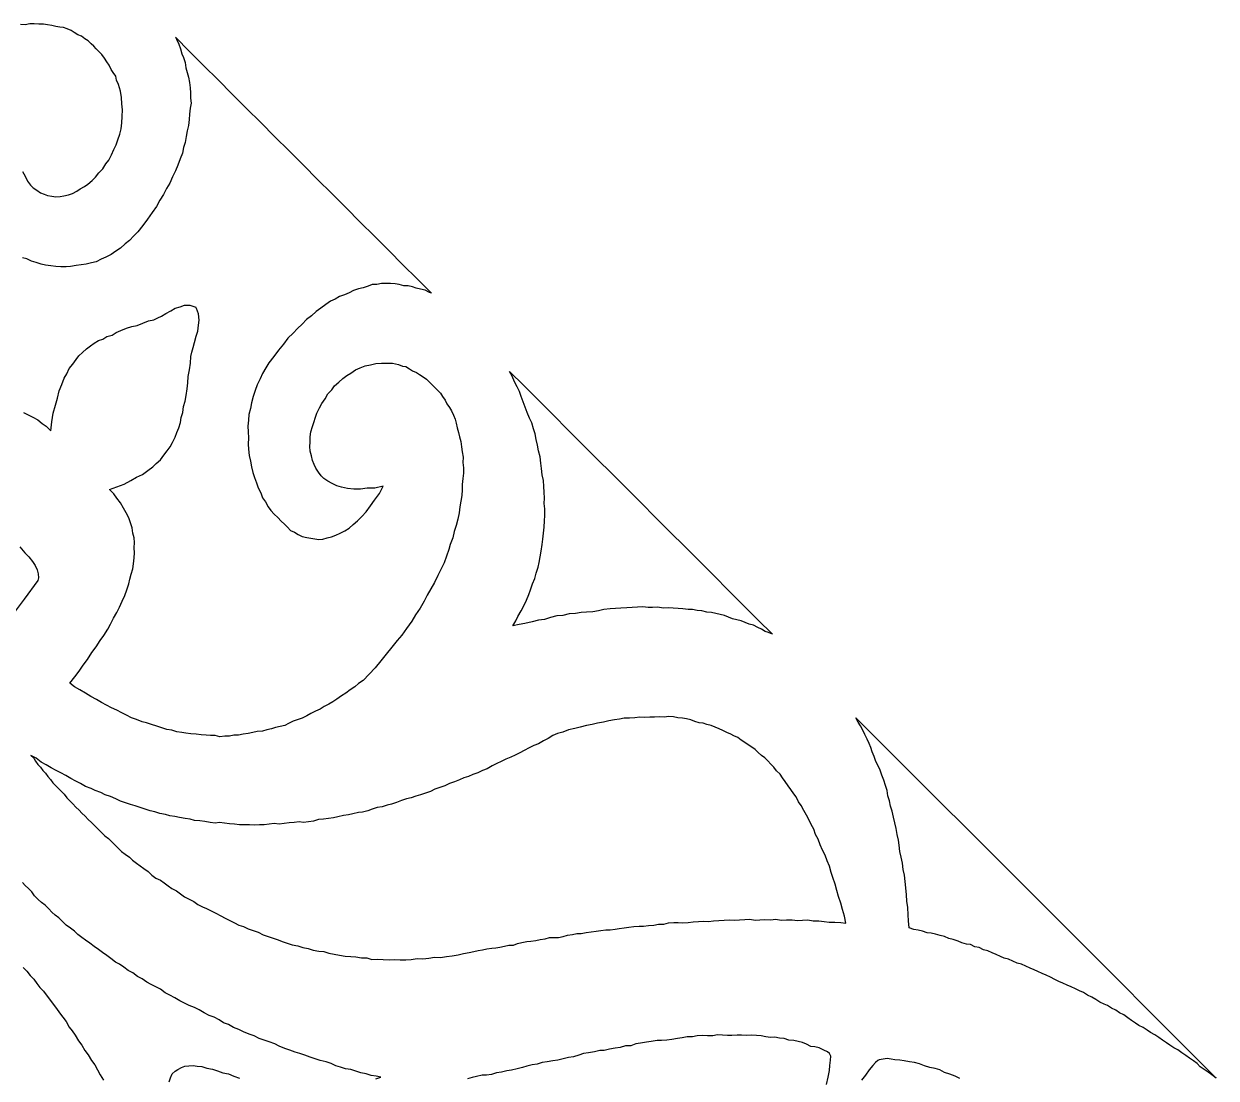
# Model space of a CAD drawing. Extents: x -550 to 550, y -550 to 550.
# Drawn here: x -267.3 to -219.06, y -374.91 to -332.26 of the extents above; entities that cross this region are included whole.
import ezdxf

# ---------------------------------------------------------------- set-up
doc = ezdxf.new("R2010")
doc.units = 0
doc.layers.add('LAYER_1', color=18, linetype='CONTINUOUS')

msp = doc.modelspace()

# ---------------------------------------------------------------- linework, layer by layer
at = {"layer": 'LAYER_1'}
for points in [[(-267.352, -338.235), (-267.25, -338.428), (-267.148, -338.621), (-267.026, -338.788), (-266.919, -338.895), (-266.775, -338.993), (-266.631, -339.092), (-266.484, -339.148), (-266.338, -339.204), (-266.171, -339.234), (-266.005, -339.264), (-265.837, -339.251), (-265.686, -339.22), (-265.498, -339.182), (-265.327, -339.125), (-265.154, -339.026), (-265.019, -338.934), (-264.847, -338.834), (-264.712, -338.742), (-264.537, -338.599), (-264.4, -338.464), (-264.261, -338.286), (-264.104, -338.125), (-263.982, -337.929), (-263.863, -337.776), (-263.759, -337.562), (-263.655, -337.349), (-263.57, -337.161), (-263.504, -336.955), (-263.417, -336.724), (-263.368, -336.501), (-263.336, -336.26), (-263.322, -336.002), (-263.308, -335.744), (-263.331, -335.494), (-263.354, -335.244), (-263.394, -334.977), (-263.472, -334.717), (-263.555, -334.544), (-263.583, -334.38), (-263.685, -334.232), (-263.771, -334.101), (-263.853, -333.928), (-263.938, -333.797), (-264.041, -333.649), (-264.144, -333.501), (-264.249, -333.396), (-264.371, -333.274), (-264.476, -333.169), (-264.582, -333.063), (-264.704, -332.941), (-264.829, -332.861), (-264.972, -332.764), (-265.117, -332.709), (-265.26, -332.612), (-265.386, -332.532), (-265.549, -332.459), (-265.694, -332.405), (-265.842, -332.393), (-266.008, -332.363), (-266.174, -332.333), (-266.34, -332.304), (-266.506, -332.274), (-266.692, -332.269), (-266.878, -332.265), (-267.064, -332.26), (-267.253, -332.298), (-267.44, -332.293)], [(-255.991, -337.979), (-256.567, -337.404), (-257.142, -336.828), (-257.717, -336.253), (-258.292, -335.678), (-258.867, -335.103), (-259.443, -334.528), (-260.018, -333.953), (-260.593, -333.377), (-261.168, -332.802), (-261.128, -332.886), (-261.029, -333.076), (-260.967, -333.274), (-260.905, -333.473), (-260.84, -333.628), (-260.778, -333.827), (-260.753, -334.033), (-260.69, -334.232), (-260.645, -334.413), (-260.603, -334.637), (-260.577, -334.844), (-260.552, -335.051), (-260.564, -335.266), (-260.538, -335.473), (-260.568, -335.67), (-260.599, -335.911), (-260.611, -336.126), (-260.642, -336.367), (-260.691, -336.591), (-260.74, -336.814), (-260.771, -337.055), (-260.837, -337.261), (-260.886, -337.485), (-260.972, -337.717), (-261.077, -337.974), (-261.163, -338.206), (-261.286, -338.446), (-261.392, -338.704), (-261.532, -338.927), (-261.655, -339.167), (-261.796, -339.389), (-261.938, -339.655), (-262.116, -339.886), (-262.296, -340.16), (-262.493, -340.416), (-262.691, -340.672), (-262.847, -340.834), (-263.023, -341.021), (-263.197, -341.165), (-263.39, -341.334), (-263.582, -341.461), (-263.773, -341.587), (-263.983, -341.695), (-264.173, -341.777), (-264.382, -341.885), (-264.57, -341.925), (-264.778, -341.989), (-264.983, -342.01), (-265.189, -342.031), (-265.415, -342.078), (-265.583, -342.091), (-265.807, -342.094), (-266.012, -342.071), (-266.216, -342.049), (-266.42, -342.026), (-266.605, -341.978), (-266.807, -341.911), (-266.992, -341.863), (-267.174, -341.771), (-267.359, -341.722)], [(-255.99, -337.98), (-255.415, -338.555), (-254.84, -339.13), (-254.265, -339.706), (-253.69, -340.281), (-253.114, -340.856), (-252.539, -341.431), (-251.964, -342.006), (-251.389, -342.582), (-250.814, -343.157), (-250.891, -343.123), (-251.069, -343.036), (-251.248, -342.993), (-251.428, -342.949), (-251.571, -342.897), (-251.751, -342.854), (-251.932, -342.854), (-252.112, -342.81), (-252.274, -342.784), (-252.473, -342.766), (-252.655, -342.766), (-252.837, -342.766), (-253.021, -342.809), (-253.202, -342.809), (-253.369, -342.869), (-253.572, -342.939), (-253.756, -342.981), (-253.959, -343.05), (-254.145, -343.137), (-254.331, -343.223), (-254.534, -343.292), (-254.703, -343.396), (-254.889, -343.482), (-255.077, -343.612), (-255.284, -343.767), (-255.473, -343.897), (-255.662, -344.07), (-255.87, -344.226), (-256.042, -344.416), (-256.232, -344.589), (-256.405, -344.78), (-256.614, -344.979), (-256.789, -345.213), (-257, -345.456), (-257.193, -345.716), (-257.387, -345.976), (-257.505, -346.176), (-257.642, -346.402), (-257.742, -346.619), (-257.861, -346.863), (-257.944, -347.099), (-258.026, -347.334), (-258.09, -347.587), (-258.135, -347.815), (-258.199, -348.068), (-258.207, -348.287), (-258.234, -348.533), (-258.224, -348.77), (-258.214, -349.007), (-258.223, -349.27), (-258.211, -349.464), (-258.182, -349.719), (-258.135, -349.948), (-258.087, -350.177), (-258.039, -350.407), (-257.972, -350.61), (-257.887, -350.831), (-257.82, -351.035), (-257.715, -351.23), (-257.648, -351.433), (-257.524, -351.602), (-257.42, -351.798), (-257.314, -351.949), (-257.171, -352.092), (-257.028, -352.235), (-256.885, -352.378), (-256.76, -352.503), (-256.635, -352.628), (-256.51, -352.753), (-256.347, -352.825), (-256.203, -352.924), (-256.04, -352.996), (-255.858, -353.042), (-255.693, -353.07), (-255.529, -353.098), (-255.365, -353.126), (-255.2, -353.11), (-255.033, -353.05), (-254.849, -353.007), (-254.682, -352.947), (-254.497, -352.86), (-254.312, -352.773), (-254.144, -352.668), (-253.976, -352.519), (-253.807, -352.37), (-253.62, -352.194), (-253.45, -352.001), (-253.279, -351.763), (-253.108, -351.526), (-252.918, -351.262), (-252.763, -350.963), (-253.094, -351.041), (-253.404, -351.048), (-253.679, -351.091), (-253.953, -351.089), (-254.208, -351.061), (-254.444, -351.007), (-254.643, -350.944), (-254.823, -350.854), (-255.003, -350.765), (-255.165, -350.649), (-255.271, -350.543), (-255.376, -350.392), (-255.482, -350.241), (-255.55, -350.082), (-255.618, -349.923), (-255.667, -349.738), (-255.716, -349.553), (-255.728, -349.36), (-255.722, -349.184), (-255.715, -348.964), (-255.69, -348.762), (-255.628, -348.552), (-255.567, -348.386), (-255.505, -348.176), (-255.444, -348.009), (-255.345, -347.791), (-255.248, -347.616), (-255.113, -347.433), (-254.996, -347.232), (-254.844, -347.067), (-254.729, -346.91), (-254.559, -346.762), (-254.389, -346.614), (-254.239, -346.492), (-254.071, -346.388), (-253.884, -346.257), (-253.698, -346.171), (-253.495, -346.101), (-253.275, -346.05), (-253.054, -345.998), (-252.835, -345.989), (-252.617, -345.981), (-252.381, -345.99), (-252.146, -346.043), (-251.985, -346.113), (-251.84, -346.122), (-251.699, -346.219), (-251.574, -346.298), (-251.413, -346.368), (-251.289, -346.447), (-251.147, -346.543), (-251.006, -346.639), (-250.901, -346.744), (-250.778, -346.867), (-250.673, -346.972), (-250.568, -347.077), (-250.445, -347.2), (-250.359, -347.331), (-250.255, -347.48), (-250.188, -347.638), (-250.084, -347.787), (-249.998, -347.919), (-249.913, -348.095), (-249.846, -348.253), (-249.815, -348.419), (-249.767, -348.604), (-249.719, -348.789), (-249.67, -348.973), (-249.622, -349.158), (-249.592, -349.369), (-249.562, -349.58), (-249.532, -349.792), (-249.539, -350.012), (-249.509, -350.224), (-249.515, -350.444), (-249.539, -350.647), (-249.565, -350.894), (-249.571, -351.115), (-249.577, -351.335), (-249.62, -351.565), (-249.662, -351.795), (-249.687, -352.042), (-249.748, -352.299), (-249.809, -352.555), (-249.888, -352.794), (-249.949, -353.051), (-250.047, -353.317), (-250.106, -353.529), (-250.204, -353.795), (-250.301, -354.061), (-250.435, -354.335), (-250.549, -354.584), (-250.683, -354.858), (-250.834, -355.116), (-250.986, -355.373), (-251.1, -355.621), (-251.27, -355.905), (-251.458, -356.171), (-251.609, -356.428), (-251.816, -356.721), (-252.004, -356.987), (-252.191, -357.208), (-252.415, -357.483), (-252.64, -357.758), (-252.864, -358.032), (-253.089, -358.307), (-253.331, -358.564), (-253.574, -358.82), (-253.759, -358.953), (-253.908, -359.076), (-254.094, -359.208), (-254.279, -359.34), (-254.446, -359.446), (-254.632, -359.578), (-254.798, -359.683), (-254.966, -359.789), (-255.151, -359.876), (-255.318, -359.981), (-255.503, -360.068), (-255.688, -360.155), (-255.855, -360.26), (-256.041, -360.347), (-256.207, -360.408), (-256.411, -360.476), (-256.596, -360.563), (-256.745, -360.641), (-256.93, -360.683), (-257.115, -360.725), (-257.282, -360.785), (-257.467, -360.827), (-257.652, -360.869), (-257.855, -360.892), (-258.041, -360.934), (-258.226, -360.976), (-258.43, -360.999), (-258.615, -361.04), (-258.8, -361.037), (-258.985, -361.078), (-259.17, -361.075), (-259.374, -361.098), (-259.559, -361.05), (-259.744, -361.046), (-259.929, -361.043), (-260.132, -361.021), (-260.336, -360.999), (-260.539, -360.977), (-260.743, -360.954), (-260.91, -360.924), (-261.113, -360.902), (-261.316, -360.835), (-261.52, -360.813), (-261.724, -360.745), (-261.927, -360.678), (-262.13, -360.611), (-262.334, -360.544), (-262.519, -360.495), (-262.741, -360.409), (-262.944, -360.342), (-263.147, -360.23), (-263.331, -360.136), (-263.534, -360.024), (-263.756, -359.938), (-263.959, -359.826), (-264.162, -359.714), (-264.365, -359.601), (-264.587, -359.471), (-264.808, -359.34), (-265.03, -359.209), (-265.251, -359.078), (-265.435, -358.94), (-265.242, -358.679), (-265.069, -358.444), (-264.895, -358.209), (-264.722, -357.974), (-264.547, -357.695), (-264.373, -357.461), (-264.218, -357.208), (-264.063, -356.999), (-263.908, -356.746), (-263.791, -356.545), (-263.673, -356.3), (-263.537, -356.073), (-263.438, -355.854), (-263.32, -355.61), (-263.221, -355.391), (-263.14, -355.154), (-263.059, -354.917), (-263.017, -354.732), (-262.955, -354.522), (-262.894, -354.311), (-262.869, -354.108), (-262.844, -353.862), (-262.819, -353.659), (-262.832, -353.465), (-262.826, -353.244), (-262.839, -353.05), (-262.889, -352.864), (-262.92, -352.651), (-262.988, -352.447), (-263.056, -352.243), (-263.161, -352.047), (-263.267, -351.85), (-263.39, -351.636), (-263.533, -351.448), (-263.658, -351.278), (-263.838, -351.098), (-263.537, -350.991), (-263.236, -350.883), (-262.97, -350.74), (-262.743, -350.604), (-262.498, -350.487), (-262.288, -350.333), (-262.079, -350.179), (-261.944, -350.041), (-261.773, -349.895), (-261.637, -349.714), (-261.501, -349.532), (-261.384, -349.376), (-261.286, -349.203), (-261.185, -348.985), (-261.105, -348.794), (-261.024, -348.602), (-260.961, -348.393), (-260.935, -348.192), (-260.872, -347.983), (-260.844, -347.738), (-260.781, -347.529), (-260.736, -347.302), (-260.689, -347.031), (-260.661, -346.787), (-260.651, -346.524), (-260.603, -346.254), (-260.556, -345.984), (-260.546, -345.722), (-260.501, -345.539), (-260.457, -345.357), (-260.393, -345.148), (-260.328, -344.896), (-260.264, -344.688), (-260.235, -344.444), (-260.208, -344.244), (-260.235, -343.991), (-260.318, -343.772), (-260.339, -343.722)], [(-267.31, -347.988), (-267.127, -348.081), (-266.943, -348.174), (-266.741, -348.285), (-266.559, -348.422), (-266.395, -348.54), (-266.215, -348.72), (-266.164, -348.363), (-266.114, -348.005), (-266.027, -347.684), (-265.941, -347.406), (-265.874, -347.111), (-265.77, -346.851), (-265.666, -346.592), (-265.566, -346.42), (-265.464, -346.204), (-265.326, -346.024), (-265.188, -345.844), (-265.07, -345.69), (-264.934, -345.554), (-264.76, -345.41), (-264.607, -345.292), (-264.453, -345.173), (-264.281, -345.073), (-264.111, -345.016), (-263.939, -344.915), (-263.732, -344.85), (-263.561, -344.749), (-263.371, -344.666), (-263.145, -344.575), (-262.938, -344.51), (-262.713, -344.462), (-262.487, -344.371), (-262.26, -344.279), (-262.036, -344.232), (-261.885, -344.156), (-261.733, -344.08), (-261.562, -343.979), (-261.354, -343.869), (-261.184, -343.768), (-260.977, -343.702), (-260.808, -343.644), (-260.587, -343.639), (-260.386, -343.703), (-260.34, -343.721)], [(-267.463, -353.418), (-267.264, -353.662), (-267.1, -353.826), (-266.956, -354.016), (-266.848, -354.169), (-266.759, -354.348), (-266.727, -354.517), (-266.712, -354.668), (-266.734, -354.782), (-267.294, -355.538), (-267.854, -356.294)], [(-253.061, -374.945), (-252.859, -374.875), (-253.043, -374.827), (-253.245, -374.806), (-253.447, -374.74), (-253.667, -374.701), (-253.87, -374.635), (-254.072, -374.569), (-254.293, -374.53), (-254.496, -374.463), (-254.68, -374.415), (-254.864, -374.322), (-255.067, -374.255), (-255.307, -374.197), (-255.509, -374.13), (-255.712, -374.063), (-255.934, -373.978), (-256.137, -373.911), (-256.322, -373.862), (-256.543, -373.777), (-256.747, -373.71), (-256.968, -373.624), (-257.153, -373.53), (-257.375, -373.444), (-257.579, -373.377), (-257.782, -373.309), (-257.986, -373.197), (-258.19, -373.129), (-258.412, -373.043), (-258.597, -372.948), (-258.82, -372.862), (-259.023, -372.749), (-259.227, -372.681), (-259.394, -372.56), (-259.598, -372.446), (-259.802, -372.378), (-260.007, -372.265), (-260.211, -372.152), (-260.396, -372.057), (-260.619, -371.97), (-260.805, -371.875), (-260.991, -371.78), (-261.195, -371.666), (-261.4, -371.553), (-261.586, -371.457), (-261.772, -371.317), (-261.958, -371.222), (-262.144, -371.126), (-262.33, -371.031), (-262.516, -370.891), (-262.702, -370.795), (-262.888, -370.654), (-263.074, -370.559), (-263.26, -370.418), (-263.428, -370.296), (-263.595, -370.219), (-263.782, -370.078), (-263.949, -369.956), (-264.117, -369.834), (-264.284, -369.712), (-264.452, -369.59), (-264.638, -369.449), (-264.806, -369.327), (-264.955, -369.223), (-265.123, -369.101), (-265.253, -368.97), (-265.42, -368.848), (-265.588, -368.726), (-265.737, -368.577), (-265.886, -368.428), (-266.035, -368.324), (-266.165, -368.194), (-266.295, -368.064), (-266.444, -367.915), (-266.593, -367.811), (-266.723, -367.681), (-266.872, -367.532), (-266.983, -367.376), (-267.114, -367.246), (-267.244, -367.116), (-267.355, -367.004)], [(-267.331, -370.431), (-267.182, -370.581), (-267.051, -370.757), (-266.902, -370.907), (-266.771, -371.083), (-266.659, -371.24), (-266.51, -371.389), (-266.398, -371.547), (-266.267, -371.723), (-266.118, -371.918), (-265.987, -372.094), (-265.856, -372.27), (-265.725, -372.446), (-265.595, -372.622), (-265.464, -372.844), (-265.352, -373.001), (-265.221, -373.177), (-265.09, -373.399), (-264.959, -373.575), (-264.828, -373.797), (-264.697, -373.973), (-264.567, -374.195), (-264.436, -374.371), (-264.323, -374.574), (-264.211, -374.777), (-264.08, -374.999)], [(-234.821, -375.168), (-234.753, -374.873), (-234.702, -374.606), (-234.686, -374.395), (-234.67, -374.185), (-234.653, -374.02), (-234.707, -373.92), (-234.779, -373.849), (-234.939, -373.78), (-235.116, -373.693), (-235.294, -373.651), (-235.454, -373.628), (-235.632, -373.54), (-235.792, -373.471), (-235.969, -373.43), (-236.147, -373.388), (-236.343, -373.374), (-236.539, -373.314), (-236.734, -373.3), (-236.912, -373.258), (-237.09, -373.262), (-237.286, -373.248), (-237.464, -373.206), (-237.66, -373.191), (-237.856, -373.177), (-238.07, -373.19), (-238.266, -373.175), (-238.444, -373.178), (-238.658, -373.191), (-238.837, -373.194), (-239.033, -373.18), (-239.23, -373.164), (-239.426, -373.195), (-239.641, -373.207), (-239.837, -373.192), (-240.052, -373.204), (-240.249, -373.235), (-240.464, -373.247), (-240.66, -373.277), (-240.857, -373.307), (-241.09, -373.346), (-241.287, -373.376), (-241.503, -373.388), (-241.682, -373.39), (-241.915, -373.429), (-242.113, -373.458), (-242.346, -373.497), (-242.544, -373.526), (-242.742, -373.601), (-242.957, -373.612), (-243.173, -373.668), (-243.371, -373.697), (-243.605, -373.736), (-243.821, -373.792), (-244.002, -373.793), (-244.218, -373.849), (-244.452, -373.887), (-244.651, -373.915), (-244.849, -373.989), (-245.066, -374.045), (-245.265, -374.073), (-245.482, -374.128), (-245.698, -374.184), (-245.898, -374.212), (-246.133, -374.249), (-246.332, -374.276), (-246.531, -374.35), (-246.73, -374.377), (-246.948, -374.432), (-247.129, -374.478), (-247.347, -374.532), (-247.565, -374.587), (-247.764, -374.614), (-247.982, -374.668), (-248.182, -374.695), (-248.382, -374.768), (-248.582, -374.795), (-248.764, -374.794), (-248.983, -374.848), (-249.165, -374.893), (-249.347, -374.938)], [(-229.43, -374.931), (-229.624, -374.828), (-229.835, -374.753), (-230.047, -374.678), (-230.241, -374.575), (-230.434, -374.517), (-230.646, -374.488), (-230.857, -374.412), (-231.069, -374.337), (-231.263, -374.279), (-231.474, -374.249), (-231.686, -374.219), (-231.862, -374.179), (-232.056, -374.166), (-232.215, -374.144), (-232.373, -374.121), (-232.532, -374.144), (-232.691, -374.167), (-232.743, -374.205), (-232.848, -374.282), (-232.953, -374.404), (-233.093, -374.582), (-233.25, -374.788), (-233.407, -374.994)], [(-261.425, -375.067), (-261.369, -374.896), (-261.295, -374.744), (-261.183, -374.629), (-261.071, -374.559), (-260.922, -374.481), (-260.791, -374.43), (-260.624, -374.416), (-260.456, -374.402), (-260.289, -374.434), (-260.103, -374.438), (-259.898, -374.507), (-259.675, -374.548), (-259.47, -374.616), (-259.247, -374.703), (-259.025, -374.745), (-258.802, -374.831), (-258.579, -374.918)]]:
    msp.add_lwpolyline(points, dxfattribs=at)
for points in [[(-237.012, -356.957), (-237.17, -356.89), (-237.311, -356.84), (-237.451, -356.745), (-237.609, -356.678), (-237.785, -356.593), (-237.961, -356.552), (-238.12, -356.485), (-238.278, -356.417), (-238.455, -356.377), (-238.631, -356.336), (-238.79, -356.268), (-238.948, -356.201), (-239.125, -356.16), (-239.302, -356.119), (-239.479, -356.078), (-239.674, -356.065), (-239.869, -356.006), (-240.064, -355.992), (-240.241, -355.951), (-240.419, -355.955), (-240.632, -355.923), (-240.828, -355.909), (-241.024, -355.895), (-241.22, -355.881), (-241.434, -355.893), (-241.647, -355.861), (-241.862, -355.874), (-242.04, -355.877), (-242.254, -355.845), (-242.469, -355.857), (-242.684, -355.869), (-242.899, -355.881), (-243.15, -355.902), (-243.365, -355.914), (-243.58, -355.926), (-243.831, -355.947), (-244.047, -356.003), (-244.281, -356.041), (-244.533, -356.062), (-244.749, -356.073), (-244.983, -356.111), (-245.235, -356.131), (-245.488, -356.196), (-245.74, -356.216), (-245.993, -356.281), (-246.229, -356.363), (-246.482, -356.382), (-246.736, -356.446), (-247.026, -356.519), (-247.261, -356.556), (-247.515, -356.62), (-247.402, -356.414), (-247.309, -356.236), (-247.178, -356.004), (-247.065, -355.799), (-246.97, -355.576), (-246.875, -355.353), (-246.799, -355.157), (-246.722, -354.917), (-246.627, -354.694), (-246.568, -354.481), (-246.49, -354.241), (-246.45, -354.054), (-246.409, -353.823), (-246.367, -353.592), (-246.325, -353.317), (-246.302, -353.113), (-246.278, -352.865), (-246.254, -352.617), (-246.229, -352.369), (-246.224, -352.147), (-246.217, -351.882), (-246.247, -351.67), (-246.241, -351.449), (-246.253, -351.21), (-246.264, -350.972), (-246.276, -350.734), (-246.324, -350.505), (-246.352, -350.249), (-246.382, -350.037), (-246.411, -349.782), (-246.476, -349.536), (-246.523, -349.307), (-246.57, -349.078), (-246.617, -348.85), (-246.683, -348.648), (-246.747, -348.402), (-246.849, -348.209), (-246.932, -347.99), (-247.015, -347.771), (-247.098, -347.552), (-247.181, -347.333), (-247.246, -347.131), (-247.348, -346.939), (-247.449, -346.746), (-247.549, -346.51), (-247.65, -346.32), (-247.059, -346.911), (-246.468, -347.502), (-245.877, -348.092), (-245.286, -348.683), (-244.695, -349.274), (-244.104, -349.865), (-243.513, -350.456), (-242.922, -351.048), (-242.331, -351.639), (-241.74, -352.23), (-241.149, -352.82), (-240.558, -353.411), (-239.967, -354.002), (-239.376, -354.593), (-238.785, -355.185), (-238.194, -355.776), (-237.603, -356.367)], [(-245.711, -360.965), (-245.892, -361.056), (-246.092, -361.174), (-246.273, -361.265), (-246.474, -361.382), (-246.673, -361.455), (-246.855, -361.546), (-247.055, -361.663), (-247.237, -361.753), (-247.419, -361.844), (-247.601, -361.934), (-247.801, -362.006), (-247.983, -362.096), (-248.166, -362.186), (-248.348, -362.276), (-248.549, -362.393), (-248.749, -362.465), (-248.932, -362.555), (-249.132, -362.627), (-249.315, -362.716), (-249.497, -362.761), (-249.68, -362.851), (-249.881, -362.922), (-250.082, -362.993), (-250.264, -363.083), (-250.465, -363.154), (-250.667, -363.225), (-250.85, -363.314), (-251.051, -363.385), (-251.252, -363.456), (-251.435, -363.5), (-251.637, -363.571), (-251.82, -363.615), (-252.022, -363.686), (-252.223, -363.756), (-252.425, -363.827), (-252.608, -363.87), (-252.81, -363.94), (-253.012, -363.966), (-253.214, -364.036), (-253.38, -364.097), (-253.6, -364.149), (-253.765, -364.166), (-253.986, -364.217), (-254.169, -364.261), (-254.372, -364.285), (-254.592, -364.337), (-254.776, -364.38), (-254.979, -364.404), (-255.181, -364.429), (-255.384, -364.453), (-255.587, -364.522), (-255.789, -364.547), (-255.992, -364.571), (-256.157, -364.542), (-256.36, -364.566), (-256.563, -364.59), (-256.766, -364.614), (-256.969, -364.637), (-257.172, -364.616), (-257.375, -364.64), (-257.579, -364.664), (-257.763, -364.66), (-257.967, -364.684), (-258.17, -364.662), (-258.392, -364.667), (-258.577, -364.664), (-258.78, -364.642), (-258.983, -364.62), (-259.187, -364.599), (-259.39, -364.577), (-259.557, -364.591), (-259.761, -364.569), (-259.983, -364.529), (-260.186, -364.506), (-260.39, -364.484), (-260.575, -364.435), (-260.779, -364.413), (-261.002, -364.372), (-261.187, -364.323), (-261.391, -364.3), (-261.576, -364.251), (-261.799, -364.21), (-262.003, -364.142), (-262.188, -364.093), (-262.392, -364.025), (-262.596, -363.957), (-262.8, -363.89), (-262.986, -363.84), (-263.19, -363.772), (-263.394, -363.704), (-263.579, -363.609), (-263.802, -363.523), (-264.007, -363.455), (-264.192, -363.36), (-264.415, -363.273), (-264.582, -363.197), (-264.805, -363.11), (-265.009, -362.997), (-265.194, -362.902), (-265.399, -362.789), (-265.603, -362.675), (-265.807, -362.562), (-265.993, -362.467), (-266.197, -362.353), (-266.401, -362.24), (-266.605, -362.126), (-266.809, -361.968), (-267.013, -361.854), (-266.903, -361.965), (-266.83, -362.083), (-266.739, -362.22), (-266.628, -362.331), (-266.537, -362.468), (-266.426, -362.578), (-266.334, -362.715), (-266.224, -362.826), (-266.132, -362.962), (-266.022, -363.073), (-265.911, -363.184), (-265.782, -363.313), (-265.671, -363.423), (-265.561, -363.579), (-265.432, -363.708), (-265.322, -363.819), (-265.193, -363.948), (-265.063, -364.077), (-264.953, -364.187), (-264.824, -364.317), (-264.695, -364.446), (-264.565, -364.575), (-264.436, -364.704), (-264.307, -364.833), (-264.178, -364.962), (-264.031, -365.11), (-263.882, -365.212), (-263.772, -365.323), (-263.624, -365.471), (-263.495, -365.6), (-263.348, -365.747), (-263.2, -365.85), (-263.033, -365.971), (-262.904, -366.1), (-262.738, -366.221), (-262.589, -366.324), (-262.441, -366.427), (-262.275, -366.548), (-262.128, -366.695), (-261.961, -366.816), (-261.776, -366.91), (-261.628, -367.013), (-261.462, -367.134), (-261.314, -367.236), (-261.129, -367.331), (-260.963, -367.452), (-260.796, -367.572), (-260.611, -367.667), (-260.426, -367.761), (-260.26, -367.882), (-260.075, -367.976), (-259.909, -368.051), (-259.724, -368.145), (-259.539, -368.24), (-259.336, -368.352), (-259.151, -368.446), (-258.967, -368.54), (-258.782, -368.634), (-258.598, -368.727), (-258.413, -368.776), (-258.228, -368.87), (-258.025, -368.937), (-257.822, -369.004), (-257.62, -369.116), (-257.417, -369.182), (-257.214, -369.249), (-257.011, -369.316), (-256.845, -369.391), (-256.643, -369.457), (-256.44, -369.524), (-256.219, -369.563), (-256.016, -369.629), (-255.795, -369.669), (-255.593, -369.735), (-255.372, -369.774), (-255.17, -369.795), (-254.968, -369.861), (-254.747, -369.9), (-254.527, -369.939), (-254.306, -369.978), (-254.067, -369.99), (-253.866, -370.01), (-253.645, -370.049), (-253.425, -370.042), (-253.224, -370.108), (-253.004, -370.101), (-252.765, -370.112), (-252.527, -370.123), (-252.308, -370.116), (-252.07, -370.127), (-251.85, -370.12), (-251.631, -370.112), (-251.393, -370.078), (-251.155, -370.088), (-250.918, -370.054), (-250.68, -370.019), (-250.443, -370.029), (-250.206, -369.994), (-249.969, -369.959), (-249.732, -369.923), (-249.513, -369.87), (-249.277, -369.834), (-249.095, -369.789), (-248.913, -369.744), (-248.749, -369.727), (-248.567, -369.681), (-248.367, -369.655), (-248.204, -369.637), (-248.04, -369.618), (-247.858, -369.573), (-247.677, -369.528), (-247.496, -369.528), (-247.332, -369.464), (-247.151, -369.419), (-246.951, -369.391), (-246.788, -369.372), (-246.589, -369.345), (-246.408, -369.299), (-246.209, -369.271), (-246.028, -369.225), (-245.847, -369.224), (-245.667, -369.224), (-245.486, -369.177), (-245.305, -369.131), (-245.107, -369.103), (-244.926, -369.057), (-244.746, -369.055), (-244.547, -369.027), (-244.349, -368.998), (-244.151, -368.97), (-243.952, -368.941), (-243.754, -368.912), (-243.574, -368.91), (-243.377, -368.882), (-243.215, -368.862), (-243.017, -368.833), (-242.819, -368.804), (-242.622, -368.774), (-242.406, -368.763), (-242.227, -368.761), (-242.029, -368.731), (-241.814, -368.719), (-241.617, -368.69), (-241.402, -368.678), (-241.223, -368.63), (-241.008, -368.618), (-240.829, -368.616), (-240.632, -368.631), (-240.417, -368.618), (-240.221, -368.588), (-240.006, -368.576), (-239.792, -368.563), (-239.596, -368.578), (-239.399, -368.547), (-239.185, -368.535), (-238.971, -368.522), (-238.757, -368.509), (-238.561, -368.523), (-238.348, -368.51), (-238.134, -368.497), (-237.921, -368.483), (-237.707, -368.515), (-237.529, -368.511), (-237.316, -368.498), (-237.085, -368.502), (-236.872, -368.488), (-236.659, -368.519), (-236.446, -368.505), (-236.216, -368.509), (-236.003, -368.54), (-235.791, -368.526), (-235.578, -368.511), (-235.366, -368.542), (-235.136, -368.545), (-234.923, -368.576), (-234.711, -368.606), (-234.482, -368.609), (-234.252, -368.612), (-234.04, -368.642), (-234.093, -368.362), (-234.182, -368.092), (-234.252, -367.84), (-234.34, -367.57), (-234.411, -367.318), (-234.481, -367.067), (-234.569, -366.797), (-234.639, -366.591), (-234.71, -366.339), (-234.797, -366.115), (-234.885, -365.891), (-234.99, -365.695), (-235.078, -365.471), (-235.165, -365.248), (-235.271, -365.052), (-235.341, -364.846), (-235.446, -364.65), (-235.533, -364.472), (-235.638, -364.276), (-235.743, -364.08), (-235.848, -363.884), (-235.953, -363.734), (-236.058, -363.538), (-236.146, -363.405), (-236.269, -363.237), (-236.374, -363.086), (-236.497, -362.918), (-236.602, -362.768), (-236.707, -362.618), (-236.847, -362.477), (-236.952, -362.326), (-237.075, -362.204), (-237.198, -362.081), (-237.321, -361.958), (-237.462, -361.862), (-237.585, -361.739), (-237.708, -361.616), (-237.849, -361.52), (-237.99, -361.425), (-238.131, -361.329), (-238.272, -361.233), (-238.413, -361.138), (-238.572, -361.069), (-238.696, -360.991), (-238.855, -360.923), (-239.014, -360.854), (-239.174, -360.786), (-239.333, -360.717), (-239.492, -360.649), (-239.67, -360.607), (-239.812, -360.556), (-239.972, -360.532), (-240.149, -360.491), (-240.309, -360.422), (-240.487, -360.38), (-240.647, -360.356), (-240.843, -360.342), (-241.021, -360.3), (-241.217, -360.285), (-241.378, -360.306), (-241.574, -360.291), (-241.789, -360.303), (-241.968, -360.306), (-242.183, -360.318), (-242.379, -360.303), (-242.577, -360.333), (-242.792, -360.345), (-243.007, -360.356), (-243.204, -360.386), (-243.402, -360.415), (-243.636, -360.454), (-243.852, -360.51), (-244.086, -360.548), (-244.302, -360.604), (-244.536, -360.642), (-244.789, -360.707), (-245.006, -360.763), (-245.258, -360.828), (-245.494, -360.91)], [(-219.06, -374.91), (-219.233, -374.781), (-219.389, -374.67), (-219.545, -374.56), (-219.701, -374.449), (-219.823, -374.327), (-219.979, -374.216), (-220.136, -374.106), (-220.292, -373.995), (-220.448, -373.884), (-220.604, -373.773), (-220.777, -373.691), (-220.934, -373.58), (-221.073, -373.486), (-221.229, -373.375), (-221.385, -373.264), (-221.542, -373.154), (-221.715, -373.071), (-221.854, -372.977), (-222.01, -372.866), (-222.184, -372.784), (-222.323, -372.69), (-222.479, -372.579), (-222.636, -372.468), (-222.792, -372.357), (-222.966, -372.274), (-223.123, -372.163), (-223.296, -372.08), (-223.453, -371.968), (-223.592, -371.92), (-223.765, -371.837), (-223.922, -371.726), (-224.096, -371.643), (-224.27, -371.56), (-224.427, -371.448), (-224.583, -371.383), (-224.757, -371.299), (-224.931, -371.216), (-225.088, -371.15), (-225.262, -371.067), (-225.419, -371.001), (-225.593, -370.918), (-225.767, -370.834), (-225.941, -370.751), (-226.098, -370.685), (-226.273, -370.601), (-226.43, -370.535), (-226.586, -370.469), (-226.761, -370.385), (-226.935, -370.301), (-227.11, -370.263), (-227.284, -370.179), (-227.459, -370.095), (-227.634, -370.057), (-227.791, -369.99), (-227.966, -369.906), (-228.123, -369.84), (-228.298, -369.756), (-228.473, -369.717), (-228.647, -369.633), (-228.822, -369.594), (-228.997, -369.51), (-229.155, -369.489), (-229.347, -369.432), (-229.505, -369.365), (-229.698, -369.309), (-229.873, -369.27), (-230.048, -369.185), (-230.223, -369.146), (-230.416, -369.089), (-230.592, -369.05), (-230.75, -369.028), (-230.943, -368.971), (-231.118, -368.932), (-231.294, -368.893), (-231.487, -368.836), (-231.505, -368.545), (-231.523, -368.3), (-231.541, -368.01), (-231.576, -367.748), (-231.594, -367.503), (-231.612, -367.213), (-231.647, -366.951), (-231.664, -366.707), (-231.717, -366.473), (-231.751, -366.211), (-231.804, -365.977), (-231.856, -365.744), (-231.891, -365.482), (-231.908, -365.284), (-231.96, -365.05), (-232.012, -364.816), (-232.063, -364.583), (-232.115, -364.35), (-232.167, -364.116), (-232.236, -363.911), (-232.27, -363.695), (-232.34, -363.49), (-232.374, -363.275), (-232.443, -363.069), (-232.512, -362.864), (-232.581, -362.659), (-232.65, -362.454), (-232.736, -362.277), (-232.823, -362.099), (-232.892, -361.894), (-232.978, -361.717), (-233.029, -361.53), (-233.098, -361.37), (-233.185, -361.193), (-233.271, -361.016), (-233.357, -360.839), (-233.444, -360.662), (-233.548, -360.512), (-233.634, -360.336), (-233.027, -360.943), (-232.42, -361.55), (-231.812, -362.157), (-231.205, -362.765), (-230.598, -363.372), (-229.991, -363.979), (-229.383, -364.586), (-228.776, -365.194), (-228.169, -365.801), (-227.562, -366.408), (-226.954, -367.015), (-226.347, -367.623), (-225.74, -368.23), (-225.133, -368.837), (-224.525, -369.444), (-223.918, -370.052), (-223.311, -370.659), (-222.704, -371.266), (-222.096, -371.873), (-221.489, -372.481), (-220.882, -373.088), (-220.274, -373.695), (-219.667, -374.302)]]:
    msp.add_lwpolyline(points, close=True, dxfattribs=at)

doc.saveas('drawing.dxf')
